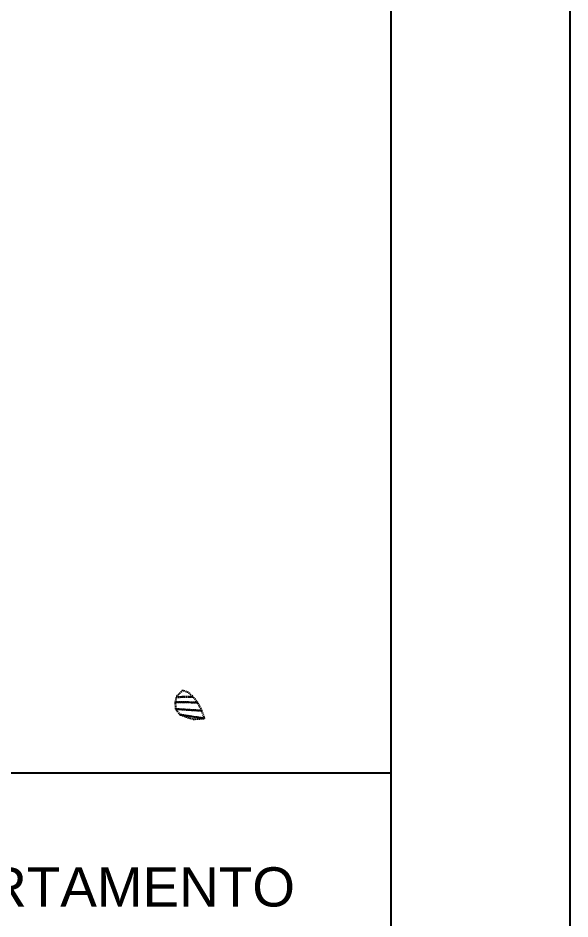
# Model space of a CAD drawing. Header units: metres. Extents: x 619047 to 657292, y 1301217 to 1319844.
# Drawn here: x 619981.8 to 620089.7, y 1314986.2 to 1315162.5 of the extents above; entities that cross this region are included whole.
import ezdxf

# ---------------------------------------------------------------- set-up
doc = ezdxf.new("R2010")
doc.units = ezdxf.units.M
doc.linetypes.add('HIDDEN', pattern=[0.375, 0.25, -0.125])
for name, color, linetype in [('3', 7, 'Continuous'), ('CAJETIN', 5, 'Continuous'), ('TEXTO 2', 7, 'Continuous')]:
    doc.layers.add(name, color=color, linetype=linetype)
doc.styles.add('PI', font='arial.ttf', dxfattribs={"height": 0.4})

msp = doc.modelspace()

# ---------------------------------------------------------------- linework, layer by layer
msp.add_line((620054.73869, 1315014.74193), (619584.56393, 1315014.74193))
msp.add_lwpolyline([(619050.23868, 1313882.06251), (619050.23868, 1315353.81251), (620089.73868, 1315353.81251), (620089.73868, 1313882.06251)], close=True)
at = {"layer": 'CAJETIN'}
msp.add_lwpolyline([(619085.23868, 1313917.06251), (619085.23868, 1315318.81251), (620054.73868, 1315318.81251), (620054.73868, 1313917.06251)], close=True, dxfattribs=at)

# ---------------------------------------------------------------- texts
at = {"layer": 'TEXTO 2', "style": 'PI'}
msp.add_text('FINCA EL RAYO, COMARCA EL DIAMANTE, MUNICIPIO DE GRANADA, DEPARTAMENTO ', height=7.6788942, dxfattribs=at).set_placement((619587.21039, 1314988.65196))

# ---------------------------------------------------------------- meshes
at = {"layer": '3', "color": 30, "linetype": 'HIDDEN'}
mesh = msp.add_polyface(dxfattribs=at)
corners = [(620016.02972, 1315029.70142), (620012.76153, 1315029.63172), (620016.9812, 1315028.57906), (620012.54618, 1315028.65781), (620017.74396, 1315026.9688), (620012.62646, 1315027.29883), (620018.31151, 1315025.45359), (620013.54545, 1315026.17609), (620017.47051, 1315025.41154), (620016.08005, 1315025.29852), (620013.91217, 1315030.90762), (620015.21114, 1315030.53389)]
mesh.append_faces([[corners[k] for k in face] for face in [(1, 0, 11, 10), (6, 7, 9, 8)]], dxfattribs={"vtx0": -1, "color": 30})
mesh.append_faces([[corners[k] for k in face] for face in [(0, 1, 3, 2), (2, 3, 5, 4), (4, 5, 7, 6)]], dxfattribs={"vtx0": -1, "vtx2": -1, "color": 30})

doc.saveas('drawing.dxf')
